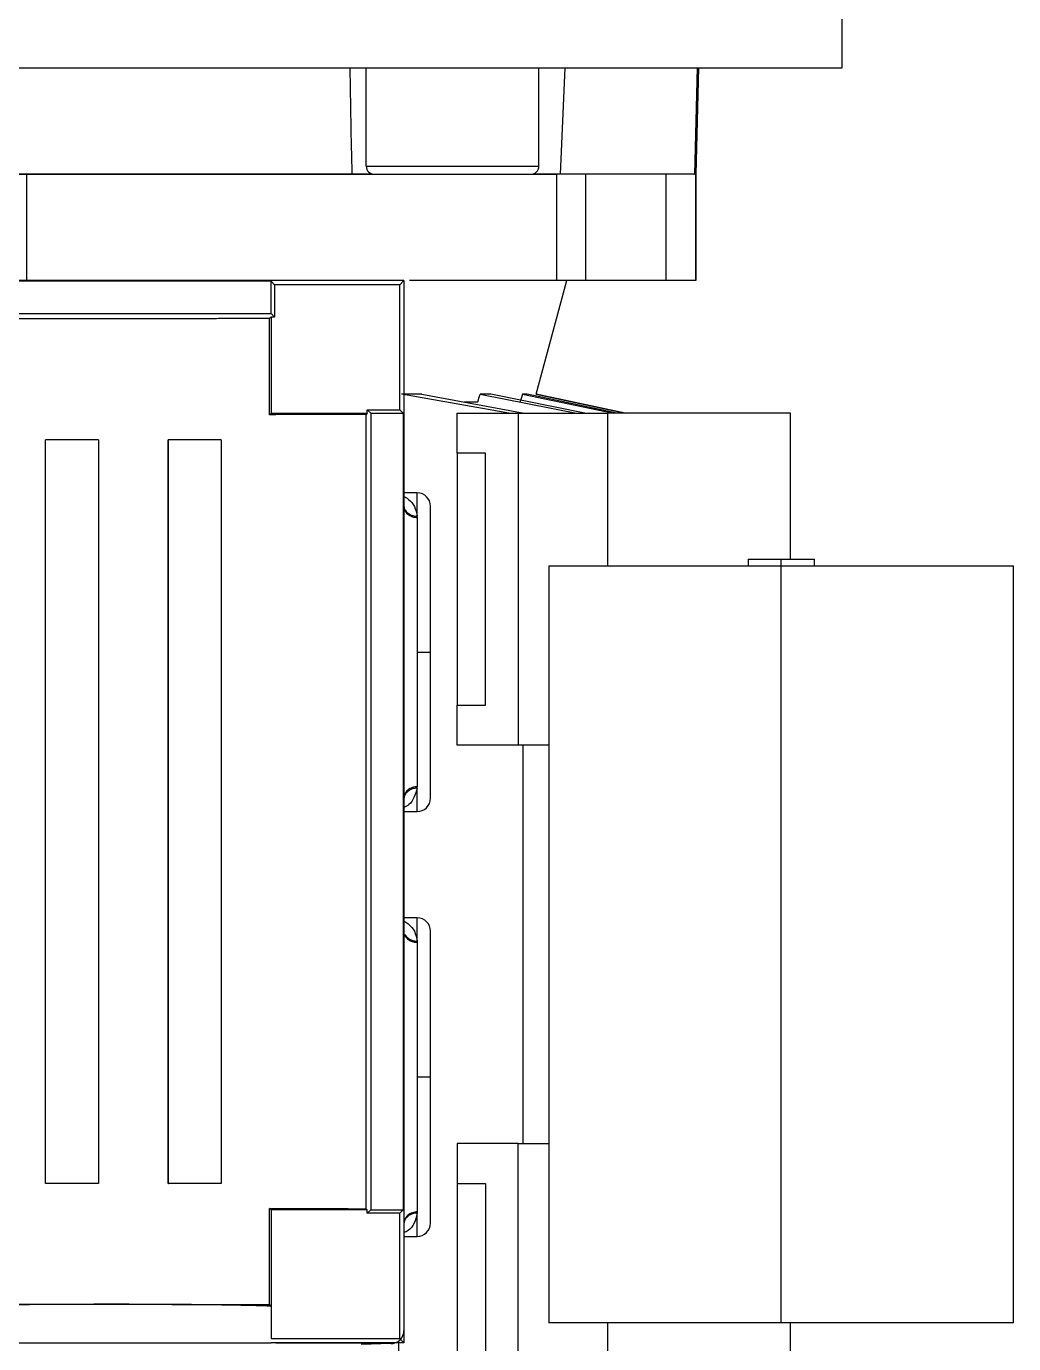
# Model space of a CAD drawing. Header units: millimetres. Extents: x 2 to 418, y 2 to 295.
# Drawn here: x 96.5 to 101.45, y 265.85 to 272.47 of the extents above; entities that cross this region are included whole.
import ezdxf

# ---------------------------------------------------------------- set-up
doc = ezdxf.new("R2010")
doc.units = ezdxf.units.MM

msp = doc.modelspace()

# ---------------------------------------------------------------- linework, layer by layer
at = {"color": 7, "linetype": 'Continuous', "lineweight": 25}
for p, q in [((100.591, 272.25731), (100.591, 272.92398)), ((91.25767, 272.25731), (100.591, 272.25731)), ((98.20158, 271.76398), (98.20158, 272.25731)), ((99.06824, 271.76398), (99.06824, 272.25731)), ((99.17716, 271.72398), (99.19949, 272.25731)), ((99.86186, 272.25731), (99.84862, 271.72398)), ((99.85767, 271.72398), (99.87163, 272.25731)), ((96.37092, 271.72398), (98.13142, 271.72398)), ((96.49565, 271.72398), (96.49565, 271.19064)), ((98.13142, 271.72398), (98.24158, 271.72398)), ((98.20158, 271.76398), (99.06824, 271.76398)), ((98.24158, 271.72398), (99.02824, 271.72398)), ((99.02824, 271.72398), (99.15758, 271.72398)), ((99.15758, 271.72398), (99.04778, 271.72398)), ((99.15758, 271.19064), (99.15758, 271.72398)), ((99.2911, 271.72398), (99.17716, 271.72398)), ((99.84862, 271.72398), (99.30277, 271.72398)), ((99.30277, 271.72398), (99.30277, 271.19064)), ((99.70778, 271.72398), (99.30277, 271.72398)), ((99.70778, 271.19064), (99.70778, 271.72398)), ((99.84862, 271.72398), (99.85767, 271.72398)), ((99.85592, 271.19064), (99.85592, 271.72398)), ((99.85767, 271.19031), (99.85767, 271.72398)), ((98.391, 271.19064), (93.45767, 271.19064)), ((97.72434, 271.18634), (94.12434, 271.18634)), ((97.74156, 271.16912), (97.72434, 271.18634)), ((97.72434, 271.02398), (97.72434, 271.18634)), ((98.391, 271.19064), (98.36947, 271.16912)), ((98.391, 271.19064), (98.391, 265.85731)), ((99.15758, 271.19064), (98.41894, 271.19064)), ((99.05449, 270.61898), (99.20767, 271.19064)), ((99.70778, 271.19064), (99.30277, 271.19064)), ((98.36947, 271.16912), (97.74156, 271.16912)), ((97.74156, 271.16912), (97.74156, 271.00675)), ((98.36947, 270.5412), (98.36947, 271.16912)), ((94.12434, 271.02398), (97.72434, 271.02398)), ((97.72434, 271.00675), (97.71688, 270.9993)), ((97.71688, 270.51652), (97.71688, 270.9993)), ((97.72434, 271.02398), (97.74156, 271.00675)), ((97.74156, 271.00675), (97.72434, 271.00675)), ((97.72434, 271.00675), (97.72434, 270.52398)), ((98.91695, 270.52398), (98.37846, 270.61898)), ((98.48115, 270.61898), (98.99505, 270.52398)), ((98.69279, 270.58108), (98.7615, 270.58108)), ((98.77277, 270.61898), (99.25743, 270.52398)), ((99.2992, 270.52398), (98.82763, 270.61898)), ((98.98517, 270.61898), (98.97474, 270.58108)), ((98.98517, 270.61898), (99.44211, 270.52398)), ((99.46014, 270.52398), (99.00895, 270.61898)), ((99.0539, 270.61898), (99.50108, 270.52398)), ((99.50146, 270.52398), (99.05449, 270.61898)), ((97.72434, 270.52398), (97.71688, 270.51652)), ((97.72434, 270.52398), (98.20711, 270.52398)), ((98.20711, 270.52398), (98.20116, 270.51802)), ((98.20116, 266.52993), (98.20116, 270.51802)), ((98.20711, 270.52398), (98.20711, 270.5412)), ((98.20711, 270.5412), (98.22434, 270.52398)), ((98.20711, 270.5412), (98.36947, 270.5412)), ((98.22434, 270.52398), (98.22434, 266.52398)), ((98.22434, 270.52398), (98.3867, 270.52398)), ((98.36947, 270.5412), (98.3867, 270.52398)), ((98.3867, 270.52398), (98.3867, 266.52398)), ((98.65767, 270.32398), (98.65767, 270.52398)), ((98.65767, 270.52398), (98.96408, 270.52398)), ((98.96408, 270.52398), (98.96408, 268.85731)), ((98.96408, 270.52398), (99.41192, 270.52398)), ((99.41192, 270.52398), (99.41192, 269.75731)), ((100.33115, 270.52398), (99.41192, 270.52398)), ((100.33115, 269.79064), (100.33115, 270.52398)), ((96.591, 266.65731), (96.591, 270.39064)), ((96.85767, 270.39064), (96.85767, 266.65731)), ((97.20707, 266.65731), (97.20707, 270.39064)), ((97.20886, 270.39064), (97.20707, 270.39064)), ((97.20886, 266.65731), (97.20886, 270.39064)), ((97.4742, 270.39064), (97.4742, 266.65731)), ((98.79987, 270.32398), (98.65767, 270.32398)), ((98.65767, 270.32398), (98.65767, 269.05731)), ((98.79987, 269.05731), (98.79987, 270.32398)), ((98.45767, 270.12398), (98.391, 270.12398)), ((100.11788, 269.79064), (100.11788, 269.75731)), ((100.11788, 269.79064), (100.28454, 269.79064)), ((100.28454, 269.75731), (100.28454, 269.79064)), ((100.28454, 269.79064), (100.45121, 269.79064)), ((100.45121, 269.75731), (100.45121, 269.79064)), ((99.11788, 269.75731), (99.11788, 265.95731)), ((99.11788, 269.75731), (100.28459, 269.75731)), ((100.28454, 265.95731), (100.28459, 269.75731)), ((100.28459, 269.75731), (101.45121, 269.75731)), ((101.45121, 265.95731), (101.45121, 269.75731)), ((98.65767, 268.85731), (98.65767, 269.05731)), ((98.65767, 269.05731), (98.79987, 269.05731)), ((98.96408, 268.85731), (98.65767, 268.85731)), ((99.11788, 268.85731), (98.96408, 268.85731)), ((98.98765, 268.85731), (98.98765, 266.85731)), ((98.391, 268.52398), (98.45767, 268.52398)), ((98.45767, 267.99064), (98.391, 267.99064)), ((98.65767, 266.85731), (98.65767, 266.65731)), ((98.96408, 266.85731), (98.65767, 266.85731)), ((98.96408, 266.85731), (99.11788, 266.85731)), ((98.96408, 265.19064), (98.96408, 266.85731)), ((97.20707, 266.65731), (97.20886, 266.65731)), ((98.65767, 266.65731), (98.79987, 266.65731)), ((98.65767, 266.65731), (98.65767, 265.39064)), ((98.79987, 266.65731), (98.79987, 265.39064)), ((97.71688, 266.04866), (97.71688, 266.53144)), ((97.72434, 266.52398), (97.71688, 266.53144)), ((97.72434, 266.52398), (97.72434, 266.0412)), ((98.20711, 266.52398), (97.72434, 266.52398)), ((98.20711, 266.52398), (98.20116, 266.52993)), ((98.22434, 266.52398), (98.20711, 266.50675)), ((98.20711, 266.50675), (98.20711, 266.52398)), ((98.36947, 266.50675), (98.20711, 266.50675)), ((98.22434, 266.52398), (98.3867, 266.52398)), ((98.36947, 266.50675), (98.3867, 266.52398)), ((98.36947, 265.87884), (98.36947, 266.50675)), ((98.391, 266.39064), (98.45767, 266.39064)), ((97.71688, 266.04866), (97.72434, 266.0412)), ((97.72434, 266.0412), (97.72434, 265.87884)), ((100.28454, 265.95731), (99.11788, 265.95731)), ((99.41192, 265.95731), (99.41192, 265.19064)), ((101.45121, 265.95731), (100.28454, 265.95731)), ((100.33115, 265.19064), (100.33115, 265.95731)), ((97.72434, 265.87884), (98.36947, 265.87884)), ((97.72434, 265.87826), (97.72434, 265.87884)), ((98.391, 265.85731), (97.72434, 265.85731)), ((97.74767, 265.85731), (98.32434, 265.85731)), ((98.32434, 265.85241), (98.17553, 265.84791)), ((98.32434, 265.85731), (98.32434, 265.85241)), ((98.36529, 264.17622), (98.36529, 265.85731)), ((98.391, 265.85731), (98.36947, 265.87884))]:
    msp.add_line(p, q, dxfattribs=at)
for centre, radius, start, end in [((98.24158, 271.76398), 0.04, 180, 270), ((99.02824, 271.76398), 0.04, 270, 0), ((98.45767, 270.05731), 0.06667, 0, 89.75459), ((98.45767, 268.59064), 0.06667, 269.754598, 0), ((98.45767, 267.92398), 0.06667, 0, 89.754591), ((98.45767, 266.45731), 0.06667, 269.754586, 0)]:
    msp.add_arc(centre, radius, start, end, dxfattribs=at)
for points in [[(98.13142, 271.72398), (98.12683, 271.90164), (98.12365, 272.07944), (98.12124, 272.25731)], [(98.48115, 270.61898), (98.44818, 270.61898), (98.41394, 270.61898), (98.37846, 270.61898)], [(98.7615, 270.58108), (98.76526, 270.59371), (98.76901, 270.60635), (98.77277, 270.61898)], [(98.82763, 270.61898), (98.8103, 270.61898), (98.792, 270.61898), (98.77277, 270.61898)], [(99.00895, 270.61898), (99.00185, 270.61898), (98.99392, 270.61898), (98.98517, 270.61898)], [(99.05449, 270.61898), (99.05449, 270.61898), (99.0543, 270.61898), (99.0539, 270.61898)], [(98.20116, 270.51802), (98.04037, 270.51752), (97.87889, 270.51702), (97.71688, 270.51652)], [(96.85767, 270.39064), (96.76885, 270.39064), (96.67996, 270.39064), (96.591, 270.39064)], [(97.4742, 270.39064), (97.38589, 270.39064), (97.29743, 270.39064), (97.20886, 270.39064)], [(98.45767, 270.00039), (98.45768, 270.0025), (98.45763, 270.00459), (98.45753, 270.00666)], [(98.45749, 268.64129), (98.45762, 268.64359), (98.45768, 268.64592), (98.45767, 268.64829)], [(98.45767, 267.87333), (98.45767, 267.87128), (98.45767, 267.86922), (98.45767, 267.86713)], [(97.71688, 266.53144), (97.87889, 266.53093), (98.04037, 266.53043), (98.20116, 266.52993)], [(98.45767, 266.5137), (98.45767, 266.51177), (98.45767, 266.50985), (98.45767, 266.50796)]]:
    msp.add_open_spline(points, degree=3, dxfattribs=at)
for points, knots in [([(96.49565, 271.72398), (96.49192, 271.72398), (96.4845, 271.72398), (96.47355, 271.72398), (96.46279, 271.72398), (96.45223, 271.72398), (96.43676, 271.72398), (96.4171, 271.72398), (96.39487, 271.72398), (96.3753, 271.72398), (96.3607, 271.72398), (96.35017, 271.72398), (96.34265, 271.72398), (96.33906, 271.72398), (96.33726, 271.72398)], [0, 0, 0, 0, 0.05015609, 0.10008268, 0.14994125, 0.19989395, 0.25010202, 0.37498393, 0.5000288, 0.62491071, 0.74995558, 0.83339286, 0.91649048, 1, 1, 1, 1]), ([(98.22204, 271.72398), (98.10641, 271.72398), (97.86736, 271.72398), (97.44594, 271.72398), (96.98546, 271.72398), (96.65892, 271.72398), (96.49565, 271.72398)], [0, 0, 0, 0, 0.2379878, 0.4919918, 0.7459959, 1, 1, 1, 1]), ([(99.30277, 271.72398), (99.29912, 271.72398), (99.29185, 271.72398), (99.28119, 271.72398), (99.27078, 271.72398), (99.26062, 271.72398), (99.24583, 271.72398), (99.22724, 271.72398), (99.20662, 271.72398), (99.18892, 271.72398), (99.17617, 271.72398), (99.16736, 271.72398), (99.16137, 271.72398), (99.15885, 271.72398), (99.15758, 271.72398)], [0, 0, 0, 0, 0.05015609, 0.10008268, 0.14994125, 0.19989395, 0.25010202, 0.37498393, 0.5000288, 0.62491071, 0.74995558, 0.83339286, 0.91649048, 1, 1, 1, 1]), ([(99.85592, 271.72398), (99.85529, 271.72398), (99.85122, 271.72398), (99.83661, 271.72398), (99.82608, 271.72398), (99.79962, 271.72398), (99.7837, 271.72398), (99.74807, 271.72398), (99.72837, 271.72398), (99.70778, 271.72398)], [0, 0, 0, 0, 0.25, 0.25, 0.5, 0.5, 0.75, 0.75, 1, 1, 1, 1]), ([(99.30277, 271.19064), (99.29912, 271.19064), (99.29185, 271.19064), (99.28119, 271.19064), (99.27078, 271.19064), (99.26062, 271.19064), (99.24583, 271.19064), (99.22724, 271.19064), (99.20662, 271.19064), (99.18892, 271.19064), (99.17617, 271.19064), (99.16736, 271.19064), (99.16137, 271.19064), (99.15885, 271.19064), (99.15758, 271.19064)], [0, 0, 0, 0, 0.05015609, 0.10008268, 0.14994125, 0.19989395, 0.25010202, 0.37498393, 0.5000288, 0.62491071, 0.74995558, 0.83339286, 0.91649048, 1, 1, 1, 1]), ([(99.85592, 271.19064), (99.85576, 271.19064), (99.85544, 271.19064), (99.85425, 271.19064), (99.85254, 271.19064), (99.85025, 271.19064), (99.8474, 271.19064), (99.84176, 271.19064), (99.83139, 271.19064), (99.81352, 271.19064), (99.7917, 271.19064), (99.76915, 271.19064), (99.74766, 271.19064), (99.72821, 271.19064), (99.7146, 271.19064), (99.70778, 271.19064)], [0, 0, 0, 0, 0.0418687, 0.083507, 0.1250338, 0.1665686, 0.2082311, 0.2501398, 0.3750192, 0.5000433, 0.6249227, 0.7499468, 0.8334255, 0.9164572, 1, 1, 1, 1]), ([(97.71688, 270.9993), (97.68723, 270.99922), (97.62794, 270.99906), (97.53887, 270.99883), (97.44971, 270.99862), (97.36046, 270.99842), (97.27112, 270.99823), (97.1817, 270.99806), (97.0922, 270.99789), (97.00264, 270.99774), (96.91301, 270.9976), (96.82332, 270.99747), (96.73357, 270.99736), (96.64378, 270.99725), (96.55395, 270.99716), (96.46407, 270.99708), (96.37417, 270.99702), (96.28423, 270.99696), (96.19428, 270.99692), (96.10431, 270.99689), (96.01432, 270.99687), (95.92434, 270.99687), (95.83435, 270.99687), (95.74437, 270.99689), (95.65439, 270.99692), (95.56444, 270.99696), (95.47451, 270.99702), (95.3846, 270.99708), (95.29472, 270.99716), (95.20489, 270.99725), (95.1151, 270.99736), (95.02535, 270.99747), (94.93566, 270.9976), (94.84603, 270.99774), (94.75647, 270.99789), (94.66697, 270.99806), (94.57755, 270.99823), (94.48821, 270.99842), (94.39896, 270.99862), (94.3098, 270.99883), (94.22073, 270.99906), (94.16144, 270.99922), (94.13179, 270.9993)], [0, 0, 0, 0, 0.0250001, 0.0500001, 0.0750001, 0.1000002, 0.1250002, 0.1500002, 0.1750002, 0.2000002, 0.2250002, 0.2500002, 0.2750002, 0.3000002, 0.3250002, 0.3500002, 0.3750001, 0.4000001, 0.4250001, 0.4500001, 0.475, 0.5, 0.525, 0.5499999, 0.5749999, 0.5999999, 0.6249999, 0.6499998, 0.6749998, 0.6999998, 0.7249998, 0.7499998, 0.7749998, 0.7999998, 0.8249998, 0.8499998, 0.8749998, 0.8999998, 0.9249999, 0.9499999, 0.9749999, 1, 1, 1, 1]), ([(98.391, 270.05676), (98.391, 270.05011), (98.39243, 270.04295), (98.39893, 270.02907), (98.40402, 270.0224), (98.41704, 270.0114), (98.42492, 270.00709), (98.44134, 270.0016), (98.44981, 270.00039), (98.45767, 270.00039)], [0, 0, 0, 0, 0.25, 0.25, 0.5, 0.5, 0.75, 0.75, 1, 1, 1, 1]), ([(98.52434, 269.32398), (98.52434, 269.41997), (98.52434, 269.51593), (98.52434, 269.6933), (98.52434, 269.77464), (98.52434, 269.9104), (98.52434, 269.96475), (98.52434, 270.03822), (98.52434, 270.05731), (98.52434, 270.05731)], [0, 0, 0, 0, 0.25, 0.25, 0.5, 0.5, 0.75, 0.75, 1, 1, 1, 1]), ([(98.45767, 270.00039), (98.45767, 269.96453), (98.45767, 269.92147), (98.45767, 269.8237), (98.45767, 269.76898), (98.45767, 269.65133), (98.45767, 269.58841), (98.45767, 269.45831), (98.45767, 269.39115), (98.45767, 269.32398)], [0, 0, 0, 0, 0.25, 0.25, 0.5, 0.5, 0.75, 0.75, 1, 1, 1, 1]), ([(98.45767, 269.32398), (98.45767, 269.25692), (98.45767, 269.18987), (98.45767, 269.05997), (98.45767, 268.99714), (98.45767, 268.87963), (98.45767, 268.82497), (98.45767, 268.72724), (98.45767, 268.68419), (98.45767, 268.64829)], [0, 0, 0, 0, 0.25, 0.25, 0.5, 0.5, 0.75, 0.75, 1, 1, 1, 1]), ([(98.45767, 269.32398), (98.47512, 269.32398), (98.49247, 269.32398), (98.51715, 269.32398), (98.52434, 269.32398), (98.52434, 269.32398)], [0, 0, 0, 0, 0.5, 0.5, 1, 1, 1, 1]), ([(98.52434, 268.59064), (98.52434, 268.59064), (98.52434, 268.60973), (98.52434, 268.6832), (98.52434, 268.73755), (98.52434, 268.87331), (98.52434, 268.95466), (98.52434, 269.13203), (98.52434, 269.22798), (98.52434, 269.32398)], [0, 0, 0, 0, 0.25, 0.25, 0.5, 0.5, 0.75, 0.75, 1, 1, 1, 1]), ([(98.45749, 268.64129), (98.45575, 268.64128), (98.45179, 268.64125), (98.44371, 268.64032), (98.4345, 268.63811), (98.42279, 268.6336), (98.4131, 268.62778), (98.4034, 268.61885), (98.39769, 268.61089), (98.39265, 268.60003), (98.39163, 268.59313), (98.39088, 268.58808)], [0, 0, 0, 0, 0.0515617, 0.1174888, 0.2413099, 0.3329889, 0.5004409, 0.592536, 0.7595761, 0.8236261, 1, 1, 1, 1]), ([(98.45767, 268.64829), (98.44981, 268.64829), (98.44134, 268.64708), (98.42492, 268.64159), (98.41704, 268.63729), (98.40402, 268.6263), (98.39893, 268.61964), (98.39243, 268.60577), (98.391, 268.59861), (98.391, 268.59198)], [0, 0, 0, 0, 0.25, 0.25, 0.5, 0.5, 0.75, 0.75, 1, 1, 1, 1]), ([(98.45767, 267.86713), (98.45767, 267.83126), (98.45767, 267.78821), (98.45767, 267.69043), (98.45767, 267.63571), (98.45767, 267.51805), (98.45767, 267.45512), (98.45767, 267.325), (98.45767, 267.25782), (98.45767, 267.19064)], [0, 0, 0, 0, 0.25, 0.25, 0.5, 0.5, 0.75, 0.75, 1, 1, 1, 1]), ([(98.52434, 267.19064), (98.52434, 267.28664), (98.52434, 267.38259), (98.52434, 267.55996), (98.52434, 267.64131), (98.52434, 267.77707), (98.52434, 267.83142), (98.52434, 267.90489), (98.52434, 267.92398), (98.52434, 267.92398)], [0, 0, 0, 0, 0.25, 0.25, 0.5, 0.5, 0.75, 0.75, 1, 1, 1, 1]), ([(98.45767, 267.19064), (98.45767, 267.12339), (98.45767, 267.05614), (98.45767, 266.9259), (98.45767, 266.8629), (98.45767, 266.74515), (98.45767, 266.6904), (98.45767, 266.59259), (98.45767, 266.54954), (98.45767, 266.5137)], [0, 0, 0, 0, 0.25, 0.25, 0.5, 0.5, 0.75, 0.75, 1, 1, 1, 1]), ([(98.52434, 267.19064), (98.52434, 267.19064), (98.51715, 267.19064), (98.49247, 267.19064), (98.47512, 267.19064), (98.45767, 267.19064)], [0, 0, 0, 0, 0.5, 0.5, 1, 1, 1, 1]), ([(98.52434, 266.45731), (98.52434, 266.45731), (98.52434, 266.4764), (98.52434, 266.54987), (98.52434, 266.60422), (98.52434, 266.73998), (98.52434, 266.82132), (98.52434, 266.99869), (98.52434, 267.09465), (98.52434, 267.19064)], [0, 0, 0, 0, 0.25, 0.25, 0.5, 0.5, 0.75, 0.75, 1, 1, 1, 1]), ([(96.85767, 266.65731), (96.83546, 266.65731), (96.79105, 266.65731), (96.72439, 266.65731), (96.65771, 266.65731), (96.61324, 266.65731), (96.591, 266.65731)], [0, 0, 0, 0, 0.2500041, 0.5, 0.7499959, 1, 1, 1, 1]), ([(97.4742, 266.65731), (97.45212, 266.65731), (97.40795, 266.65731), (97.34163, 266.65731), (97.27528, 266.65731), (97.231, 266.65731), (97.20886, 266.65731)], [0, 0, 0, 0, 0.2500041, 0.5, 0.7499959, 1, 1, 1, 1]), ([(98.45755, 266.50796), (98.4558, 266.50794), (98.45183, 266.5079), (98.44371, 266.50694), (98.43445, 266.50467), (98.42269, 266.50008), (98.41295, 266.49416), (98.40324, 266.48511), (98.39756, 266.47706), (98.39258, 266.46609), (98.39162, 266.45915), (98.39092, 266.45404)], [0, 0, 0, 0, 0.0515107, 0.1173596, 0.2410973, 0.332804, 0.5003783, 0.5924809, 0.7596635, 0.8232966, 1, 1, 1, 1]), ([(98.45767, 266.5137), (98.44981, 266.5137), (98.44134, 266.51249), (98.42492, 266.50699), (98.41704, 266.50268), (98.40402, 266.49167), (98.39893, 266.485), (98.39243, 266.47111), (98.391, 266.46393), (98.391, 266.45729)], [0, 0, 0, 0, 0.25, 0.25, 0.5, 0.5, 0.75, 0.75, 1, 1, 1, 1]), ([(94.13179, 266.04866), (94.16144, 266.04874), (94.22073, 266.0489), (94.3098, 266.04912), (94.39896, 266.04933), (94.48821, 266.04953), (94.57755, 266.04972), (94.66697, 266.0499), (94.75647, 266.05006), (94.84603, 266.05021), (94.93566, 266.05035), (95.02535, 266.05048), (95.1151, 266.0506), (95.20489, 266.0507), (95.29472, 266.05079), (95.3846, 266.05087), (95.47451, 266.05094), (95.56444, 266.05099), (95.65439, 266.05103), (95.74437, 266.05106), (95.83435, 266.05108), (95.92434, 266.05109), (96.01432, 266.05108), (96.10431, 266.05106), (96.19428, 266.05103), (96.28423, 266.05099), (96.37417, 266.05094), (96.46407, 266.05087), (96.55395, 266.05079), (96.64378, 266.0507), (96.73357, 266.0506), (96.82332, 266.05048), (96.91301, 266.05035), (97.00264, 266.05021), (97.0922, 266.05006), (97.1817, 266.0499), (97.27112, 266.04972), (97.36046, 266.04953), (97.44971, 266.04933), (97.53887, 266.04912), (97.62794, 266.0489), (97.68723, 266.04874), (97.71688, 266.04866)], [0, 0, 0, 0, 0.02500006, 0.0500001, 0.07500014, 0.10000017, 0.1250002, 0.15000022, 0.17500023, 0.20000023, 0.22500023, 0.25000023, 0.27500022, 0.3000002, 0.32500019, 0.35000017, 0.37500014, 0.40000012, 0.42500009, 0.45000006, 0.47500003, 0.5, 0.52499997, 0.54999994, 0.57499991, 0.59999988, 0.62499986, 0.64999983, 0.67499981, 0.6999998, 0.72499978, 0.74999977, 0.77499977, 0.79999977, 0.82499977, 0.84999978, 0.8749998, 0.89999983, 0.92499986, 0.9499999, 0.97499994, 1, 1, 1, 1]), ([(97.72434, 266.04062), (97.72134, 266.04074), (97.71537, 266.04098), (97.70575, 266.04134), (97.69569, 266.0417), (97.68518, 266.04204), (97.67423, 266.04238), (97.66287, 266.04271), (97.6511, 266.04303), (97.63896, 266.04334), (97.62645, 266.04365), (97.61359, 266.04395), (97.6004, 266.04424), (97.58691, 266.04453), (97.57311, 266.0448), (97.55904, 266.04507), (97.5447, 266.04533), (97.53012, 266.04559), (97.51531, 266.04583), (97.50028, 266.04607), (97.48506, 266.0463), (97.46965, 266.04653), (97.45407, 266.04674), (97.43834, 266.04695), (97.42247, 266.04715), (97.40648, 266.04735), (97.39037, 266.04753), (97.37417, 266.04771), (97.35788, 266.04788), (97.34152, 266.04805), (97.3251, 266.0482), (97.30864, 266.04835), (97.29214, 266.04849), (97.27561, 266.04863), (97.25908, 266.04875), (97.24254, 266.04887), (97.19711, 266.04918), (97.12088, 266.04957), (97.01215, 266.04989), (96.90247, 266.04996), (96.75822, 266.04974), (96.58086, 266.04886), (96.4236, 266.04726), (96.31513, 266.04561), (96.26181, 266.04458), (96.22777, 266.0438), (96.20946, 266.04335), (96.19132, 266.04287), (96.17353, 266.04235), (96.15625, 266.0418), (96.13966, 266.04121), (96.12397, 266.0406), (96.10939, 266.03995), (96.09612, 266.03926), (96.08439, 266.03854), (96.07448, 266.03779), (96.06642, 266.03701), (96.06307, 266.03647), (96.06137, 266.0362)], [0, 0, 0, 0, 0.0099805, 0.0198939, 0.02974, 0.039519, 0.0492308, 0.0588755, 0.0684529, 0.0779632, 0.0874063, 0.0967822, 0.106091, 0.1153326, 0.124507, 0.1336143, 0.1426543, 0.1516272, 0.160533, 0.1693715, 0.1781429, 0.1868472, 0.1954842, 0.2040541, 0.2125568, 0.2209924, 0.2293608, 0.237662, 0.2458961, 0.254063, 0.2621627, 0.2701953, 0.2781607, 0.286059, 0.2938901, 0.3016541, 0.3093509, 0.3573765, 0.405196, 0.4528096, 0.5002175, 0.5937425, 0.6907049, 0.7351248, 0.7812025, 0.7942864, 0.8079948, 0.8223277, 0.837285, 0.8528668, 0.869073, 0.8859037, 0.9033587, 0.9214382, 0.9401421, 0.9594704, 0.979423, 1, 1, 1, 1]), ([(98.32434, 265.85241), (98.34179, 265.85241), (98.35913, 265.85959), (98.38382, 265.88427), (98.391, 265.90161), (98.391, 265.91906)], [0, 0, 0, 0, 0.5, 0.5, 1, 1, 1, 1]), ([(96.06137, 265.85731), (96.07022, 265.85731), (96.09504, 265.85731), (96.17395, 265.85731), (96.22802, 265.85731), (96.35954, 265.85731), (96.43696, 265.85731), (96.60673, 265.85731), (96.69906, 265.85731), (96.88857, 265.85731), (96.98573, 265.85731), (97.17431, 265.85731), (97.26571, 265.85731), (97.43279, 265.85731), (97.50845, 265.85731), (97.6358, 265.85731), (97.68747, 265.85731), (97.72434, 265.85731)], [0, 0, 0, 0, 0.125, 0.125, 0.25, 0.25, 0.375, 0.375, 0.5, 0.5, 0.625, 0.625, 0.75, 0.75, 0.875, 0.875, 1, 1, 1, 1])]:
    msp.add_open_spline(points, degree=3, knots=knots, dxfattribs=at)
at = {"color": 8, "linetype": 'Continuous', "lineweight": 25}
for points, knots in [([(98.45767, 270.00666), (98.45767, 270.03772), (98.45767, 270.09983), (98.45767, 270.13188), (98.45767, 270.12275), (98.45767, 270.12215)], [0, 0, 0, 0, 0.483054, 0.9661081, 1, 1, 1, 1]), ([(98.391, 270.10652), (98.39407, 270.10493), (98.40231, 270.10067), (98.42143, 270.08602), (98.44691, 270.0587), (98.45399, 270.02402), (98.45753, 270.00666)], [0, 0, 0, 0, 0.0902776, 0.2420688, 0.6206431, 1, 1, 1, 1]), ([(98.39644, 270.04018), (98.39644, 270.04017), (98.39843, 270.03294), (98.41098, 270.02112), (98.42587, 270.01287), (98.43799, 270.00904), (98.44591, 270.00711), (98.45356, 270.00681), (98.45753, 270.00666)], [0, 0, 0, 0, 0.0002812, 0.3409826, 0.6816797, 0.7018962, 0.8451566, 1, 1, 1, 1]), ([(98.45749, 268.64129), (98.44745, 268.60919), (98.43396, 268.56609), (98.39974, 268.54812), (98.391, 268.54353)], [0, 0, 0, 0, 0.7446034, 1, 1, 1, 1]), ([(98.45767, 268.5258), (98.45767, 268.5252), (98.45767, 268.51608), (98.45767, 268.54813), (98.45767, 268.61024), (98.45767, 268.64129)], [0, 0, 0, 0, 0.0338909, 0.5169454, 1, 1, 1, 1]), ([(98.45767, 267.87333), (98.45767, 267.90438), (98.45767, 267.96649), (98.45767, 267.99854), (98.45767, 267.98942), (98.45767, 267.98882)], [0, 0, 0, 0, 0.48305409, 0.96610818, 1, 1, 1, 1]), ([(98.391, 267.97319), (98.39286, 267.97232), (98.40113, 267.96846), (98.42022, 267.95383), (98.44687, 267.92567), (98.45398, 267.89078), (98.45753, 267.87333)], [0, 0, 0, 0, 0.0535184, 0.2387233, 0.6190671, 1, 1, 1, 1]), ([(98.395, 267.9065), (98.39531, 267.90496), (98.39705, 267.89616), (98.40983, 267.88282), (98.43136, 267.86964), (98.4489, 267.86796), (98.45767, 267.86713)], [0, 0, 0, 0, 0.0660032, 0.3773355, 0.6886677, 1, 1, 1, 1]), ([(98.39643, 267.90688), (98.39643, 267.90687), (98.39842, 267.89963), (98.41097, 267.8878), (98.42587, 267.87955), (98.43799, 267.87571), (98.44591, 267.87378), (98.45356, 267.87348), (98.45753, 267.87333)], [0, 0, 0, 0, 0.0003655, 0.3410485, 0.6817269, 0.7019384, 0.8451811, 1, 1, 1, 1]), ([(98.45755, 266.50796), (98.45372, 266.48995), (98.44606, 266.45389), (98.41832, 266.42273), (98.39792, 266.41275), (98.391, 266.40936)], [0, 0, 0, 0, 0.3973127, 0.7954241, 1, 1, 1, 1]), ([(98.45767, 266.39247), (98.45767, 266.39187), (98.45767, 266.38274), (98.45767, 266.41479), (98.45767, 266.47691), (98.45767, 266.50796)], [0, 0, 0, 0, 0.03389244, 0.51694622, 1, 1, 1, 1])]:
    msp.add_open_spline(points, degree=3, knots=knots, dxfattribs=at)

doc.saveas('drawing.dxf')
